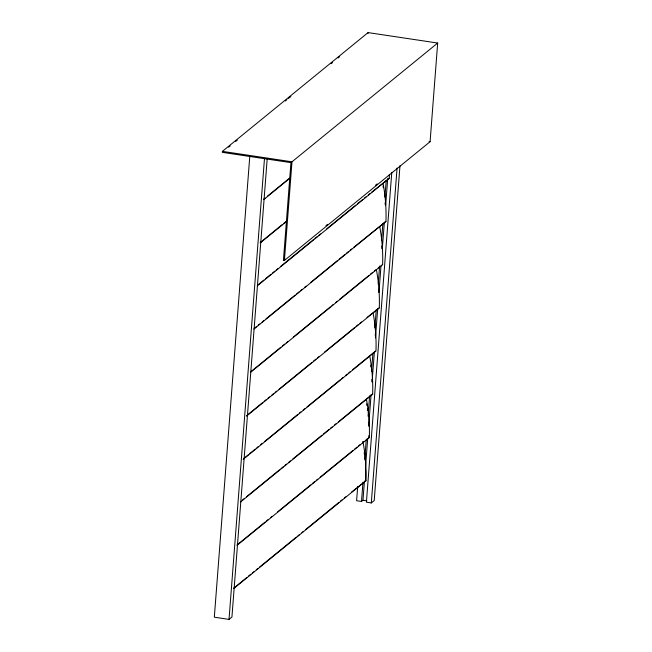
<?xml version="1.0" encoding="UTF-8"?>
<svg xmlns="http://www.w3.org/2000/svg" width="652" height="652" viewBox="0 0 652 652"><rect width="100%" height="100%" fill="white"/><g stroke="black" fill="none" stroke-linecap="round" stroke-linejoin="round"><path stroke-width="0.98" d="M222.405 151.362L222.324 152.348L290.939 162.641L283.424 260.311L284.402 260.458L430.092 141.696L437.679 43.04L368.087 32.6L222.405 151.362L291.99 161.802L437.679 43.04M249.773 156.472L214.321 617.191L229.023 619.4L231.933 617.028L267.23 158.33M229.023 619.4L264.476 158.672M284.402 260.458L291.99 161.802M368.013 33.586L368.087 32.6M357.695 486.522L356.603 500.728L361.501 501.469L362.96 500.28L364.444 480.997M361.501 501.469L362.985 482.187M364.786 458.845L366.269 439.562M368.062 416.22L369.627 395.927M371.501 371.567L372.903 353.302M374.859 327.932L376.261 309.667M378.217 284.296L379.619 266.032M381.575 240.661L382.895 223.408M384.933 197.018L386.18 180.783M365.462 467.802L367.72 438.372M368.739 425.185L371.078 394.737M372.096 381.542L374.362 352.113M375.454 337.907L377.72 308.477M378.967 292.243L380.996 265.853M382.325 248.608L384.354 222.218M385.682 204.964L387.712 178.583M391.779 172.389L366.408 502.203L371.306 502.936L374.215 500.565L399.986 165.673M371.306 502.936L397.076 168.045M228.624 147.213L230.205 145.934M235.714 141.435L237.287 140.156M285.323 100.995L286.904 99.707M288.477 98.428L290.841 96.496M331.004 63.757L332.577 62.478M338.086 57.979L339.659 56.7M263.432 199.43L265.005 198.151M267.361 196.236L289.358 178.298M263.921 199.422L289.847 178.281M260.107 242.65L282.104 224.712M283.677 223.432L286.032 221.509M260.596 242.634L286.521 221.493M283.424 260.311L284.997 259.031M325.943 225.649L327.524 224.361M375.56 185.201L377.133 183.921M257.564 285.217L263.856 280.091M265.421 278.812L270.922 274.329M272.495 273.049L274.851 271.126M276.424 269.846L277.997 268.567M280.352 266.644L313.351 239.74M314.924 238.461L317.279 236.537M318.852 235.258L320.425 233.978M326.709 228.852L355.78 205.152M357.353 203.872L362.854 199.39M364.427 198.102L366 196.822M368.356 194.899L369.928 193.62M371.493 192.34L389.268 178.232A173.799 161.696 50.8 0 0 389.366 174.5M257.271 285.845L389.268 178.232M254.239 328.429L256.603 326.505M258.168 325.226L259.74 323.946M262.096 322.023L263.669 320.743M266.032 318.82L295.103 295.12M296.668 293.84L299.032 291.917M300.596 290.637L302.169 289.358M304.525 287.434L306.098 286.155M310.817 282.308L337.532 260.531M339.097 259.252L344.598 254.769M346.171 253.489L348.527 251.566M350.1 250.286L351.672 248.999M354.028 247.084L385.943 221.444A173.799 161.696 50.8 0 0 383.18 184.011M253.946 329.056L385.943 221.444M250.914 371.64L280.776 347.304M282.349 346.016L284.704 344.101M286.277 342.813L287.85 341.534M293.343 337.051L330.279 306.945M331.844 305.666L333.416 304.386M335.772 302.463L337.345 301.183M339.7 299.26L368.771 275.56M370.344 274.28L372.708 272.357M374.272 271.077L375.845 269.798M378.201 267.874L379.774 266.595M250.621 372.268L382.618 264.655A173.799 161.696 50.8 0 0 379.855 227.222M246.806 415.495L262.52 402.683M264.093 401.404L266.448 399.48M268.021 398.201L269.594 396.913M271.949 394.998L273.522 393.718M275.095 392.431L276.668 391.151M279.023 389.228L312.023 362.325M313.596 361.045L315.951 359.122M317.524 357.842L319.097 356.562M324.59 352.08L354.452 327.736M356.025 326.456L358.38 324.533M359.953 323.253L361.518 321.974M367.019 317.491L379.293 307.866A173.799 161.696 50.8 0 0 376.53 270.433M246.513 416.123L379.293 307.866M243.481 458.706L248.2 454.86M249.765 453.58L255.266 449.098M256.839 447.818L258.412 446.53M260.767 444.615L262.34 443.327M264.696 441.412L297.695 414.509M299.268 413.229L300.841 411.942M303.196 410.026L304.769 408.739M307.125 406.824L340.124 379.92M341.697 378.641L343.27 377.353M345.625 375.438L347.198 374.15M348.771 372.871L350.336 371.591M352.699 369.668L375.479 351.094M243.188 459.334L375.976 351.078A173.799 161.696 50.8 0 0 373.205 313.645M242.511 499.994L244.084 498.715M246.44 496.791L279.439 469.888M281.012 468.609L283.375 466.685M284.94 465.406L286.513 464.126M288.869 462.203L290.442 460.923M292.797 459L321.868 435.3M323.441 434.02L328.942 429.538M330.515 428.258L332.088 426.97M334.443 425.055L336.016 423.767M338.372 421.852L371.371 394.949M240.645 501.901L372.651 394.297A173.799 161.696 50.8 0 0 369.88 356.856M236.831 545.129L265.12 522.065M266.692 520.785L268.257 519.505M270.621 517.582L272.186 516.303M277.687 511.82L310.686 484.917M312.259 483.637L314.614 481.714M316.187 480.434L317.76 479.155M320.116 477.231L353.115 450.328M354.688 449.049L357.043 447.125M358.616 445.846L360.189 444.566M362.545 442.643L364.118 441.363M366.473 439.44L369.325 437.508A173.799 161.696 50.8 0 0 366.554 400.067M237.32 545.113L369.325 437.508M233.506 588.34L246.863 577.452M248.436 576.172L250.792 574.249M252.365 572.969L253.938 571.682M256.293 569.766L257.866 568.479M259.439 567.199L296.367 537.093M297.94 535.814L299.504 534.534M301.868 532.611L303.433 531.331M305.796 529.408L338.795 502.505M340.368 501.225L341.933 499.945M344.297 498.022L345.862 496.742M351.363 492.26L366 480.72A173.799 161.696 50.8 0 0 362.879 441.412M233.995 588.324L366 480.72M382.129 264.671L382.618 264.655M372.162 394.305L372.651 394.297M429.106 141.549L430.092 141.696M362.96 500.28L366.88 500.866M364.199 452.635A173.799 161.696 50.8 0 1 364.427 454.509M364.827 458.258A173.799 161.696 50.8 0 1 364.998 460.133M365.47 467.631A173.799 161.696 50.8 0 1 365.511 480.728M366.709 403.808A173.799 161.696 50.8 0 1 367.003 405.683M367.402 408.486A173.799 161.696 50.8 0 1 367.638 410.361M368.706 422.545A173.799 161.696 50.8 0 1 368.861 426.294M368.885 435.65A173.799 161.696 50.8 0 1 368.836 437.516M370.727 365.275A173.799 161.696 50.8 0 1 370.964 367.149M372.031 379.334A173.799 161.696 50.8 0 1 372.153 382.145M375.25 334.248A173.799 161.696 50.8 0 1 375.356 336.122M378.51 290.099A173.799 161.696 50.8 0 1 378.633 291.974M381.77 245.951A173.799 161.696 50.8 0 1 381.958 248.762M383.026 185.885A173.799 161.696 50.8 0 1 383.335 187.752M385.096 202.739A173.799 161.696 50.8 0 1 385.226 204.614"/></g></svg>
